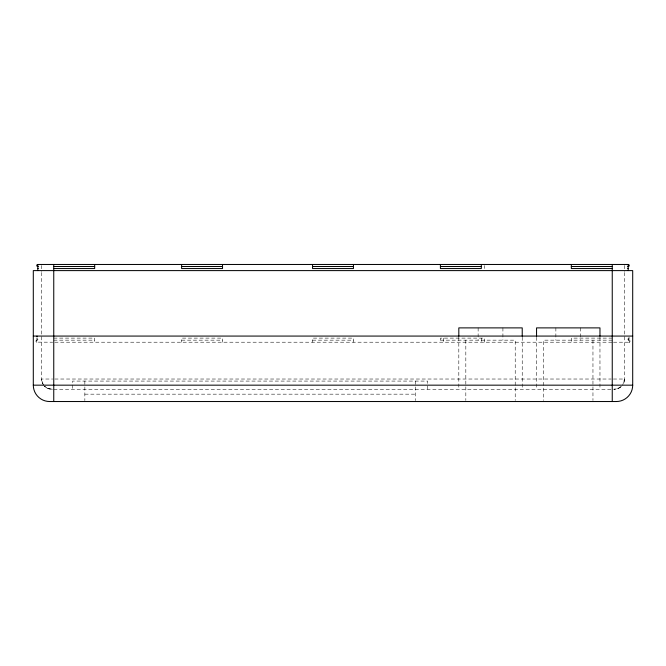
<?xml version="1.0" encoding="UTF-8"?>
<svg xmlns="http://www.w3.org/2000/svg" width="666" height="666" viewBox="0 0 666 666"><rect width="100%" height="100%" fill="white"/><g stroke="black" fill="none" stroke-linecap="round" stroke-linejoin="round"><path stroke-width="0.5" stroke-dasharray="3.33 2.5" d="M629.02 338.112A1.024 1.024 0 0 0 627.996 339.136A1.024 1.024 0 0 0 629.02 340.16L629.02 342.207L613.344 342.207M624.517 272.511L624.517 379.029L622.852 384.623M613.344 379.029L624.517 379.029L623.801 382.792L622.094 385.398M621.52 386.263L618.056 388.536L614.285 389.26A10.231 10.231 0 0 0 621.52 386.263L618.056 388.536L613.536 389.26M53.755 338.112L94.672 338.112L94.672 342.207M612.245 338.112L571.328 338.112L571.328 342.207M53.755 340.16L94.672 340.16M181.618 340.16L222.527 340.16M312.545 340.16L353.455 340.16M440.401 340.16L515.218 340.16L515.218 400.491M612.245 340.16L543.564 340.16L543.564 400.491M36.98 337.987L36.605 342.133L52.656 342.207M54.779 342.207L612.245 342.207M41.483 272.511L41.483 379.029L52.656 379.029M54.787 379.029L611.213 379.029M52.464 389.26L47.944 388.536L44.48 386.263A10.231 10.231 0 0 0 51.715 389.26L47.944 388.536L44.48 386.263M53.755 389.26L612.245 389.26M84.848 394.164L415.442 394.164M43.906 385.398L42.199 382.792L41.483 379.029A10.231 10.231 0 0 0 42.624 383.724M43.148 384.623L41.483 379.029M629.02 337.088L629.02 342.207L629.72 341.924L629.02 342.207A1.024 1.024 0 0 0 630.044 341.183A1.024 1.024 0 0 0 629.02 340.16M624.517 265.476L624.517 271.628M599.966 337.246L599.966 389.26M592.956 340.16L592.956 400.491M580.652 327.888L580.652 340.16M555.869 327.888L555.869 340.16M536.555 337.246L536.555 389.26M522.227 337.246L522.227 389.26M502.913 327.888L502.913 340.16M484.382 265.559L484.382 268.556M484.382 342.207L484.382 338.112L440.401 338.112L440.401 342.207M481.318 338.112L481.318 342.207M478.13 327.888L478.13 340.16M465.825 340.16L465.825 400.491M458.816 337.246L458.816 389.26M443.473 338.112L443.473 342.207M427.714 389.26L427.714 381.077L72.577 381.077L72.577 389.26M415.442 381.077L415.442 400.616M353.455 342.207L353.455 338.112L312.545 338.112L312.545 342.207M222.527 342.207L222.527 338.112L181.618 338.112L181.618 342.207M84.848 381.077L84.848 400.616M41.483 265.476L41.483 271.628M624.517 379.029A10.231 10.231 0 0 1 623.376 383.724M36.98 342.207A1.024 1.024 0 0 1 35.956 341.183A1.024 1.024 0 0 1 36.98 340.16A1.024 1.024 0 0 0 38.004 339.136A1.024 1.024 0 0 0 36.98 338.112M37.92 339.552L37.363 340.085L37.92 339.552M628.637 340.085L628.08 339.552L628.637 340.085"/><path stroke-width="1" d="M38.312 266.65A1.024 1.024 0 0 0 37.804 266.517A1.024 1.024 0 0 1 36.78 265.493A1.024 1.024 0 0 1 37.804 264.469L628.196 264.469A1.024 1.024 0 0 1 629.22 265.493A1.024 1.024 0 0 1 628.196 266.517A1.024 1.024 0 0 0 627.688 266.65M53.755 266.517L94.672 266.517M181.618 266.517L222.527 266.517M312.545 266.517L353.455 266.517M440.401 266.517L481.318 266.517M571.328 266.517L612.245 266.517M53.755 268.556L94.672 268.556L94.672 264.469M612.245 268.556L571.328 268.556L571.328 264.469M33.3 336.072L632.7 336.072M33.3 385.164L632.7 385.164L632.7 270.604L33.3 270.604L33.3 385.164A16.367 16.367 0 0 0 49.667 401.531L616.325 401.531A16.367 16.367 0 0 0 632.7 385.164M628.196 264.469L628.196 270.604M612.245 264.469L612.245 401.531M599.966 336.205L599.966 327.888L536.555 327.888L536.555 336.205M522.227 336.205L522.227 327.888L458.816 327.888L458.816 336.205M481.318 264.469L481.318 268.556L440.401 268.556L440.401 264.469M353.455 264.469L353.455 268.556L312.545 268.556L312.545 264.469M222.527 264.469L222.527 268.556L181.618 268.556L181.618 264.469M53.755 264.469L53.755 401.531M37.804 264.469L37.804 270.604M36.98 336.072L36.98 336.838M628.196 268.556A1.024 1.024 0 0 1 627.713 268.431M38.287 268.431A1.024 1.024 0 0 1 37.804 268.556"/></g></svg>
